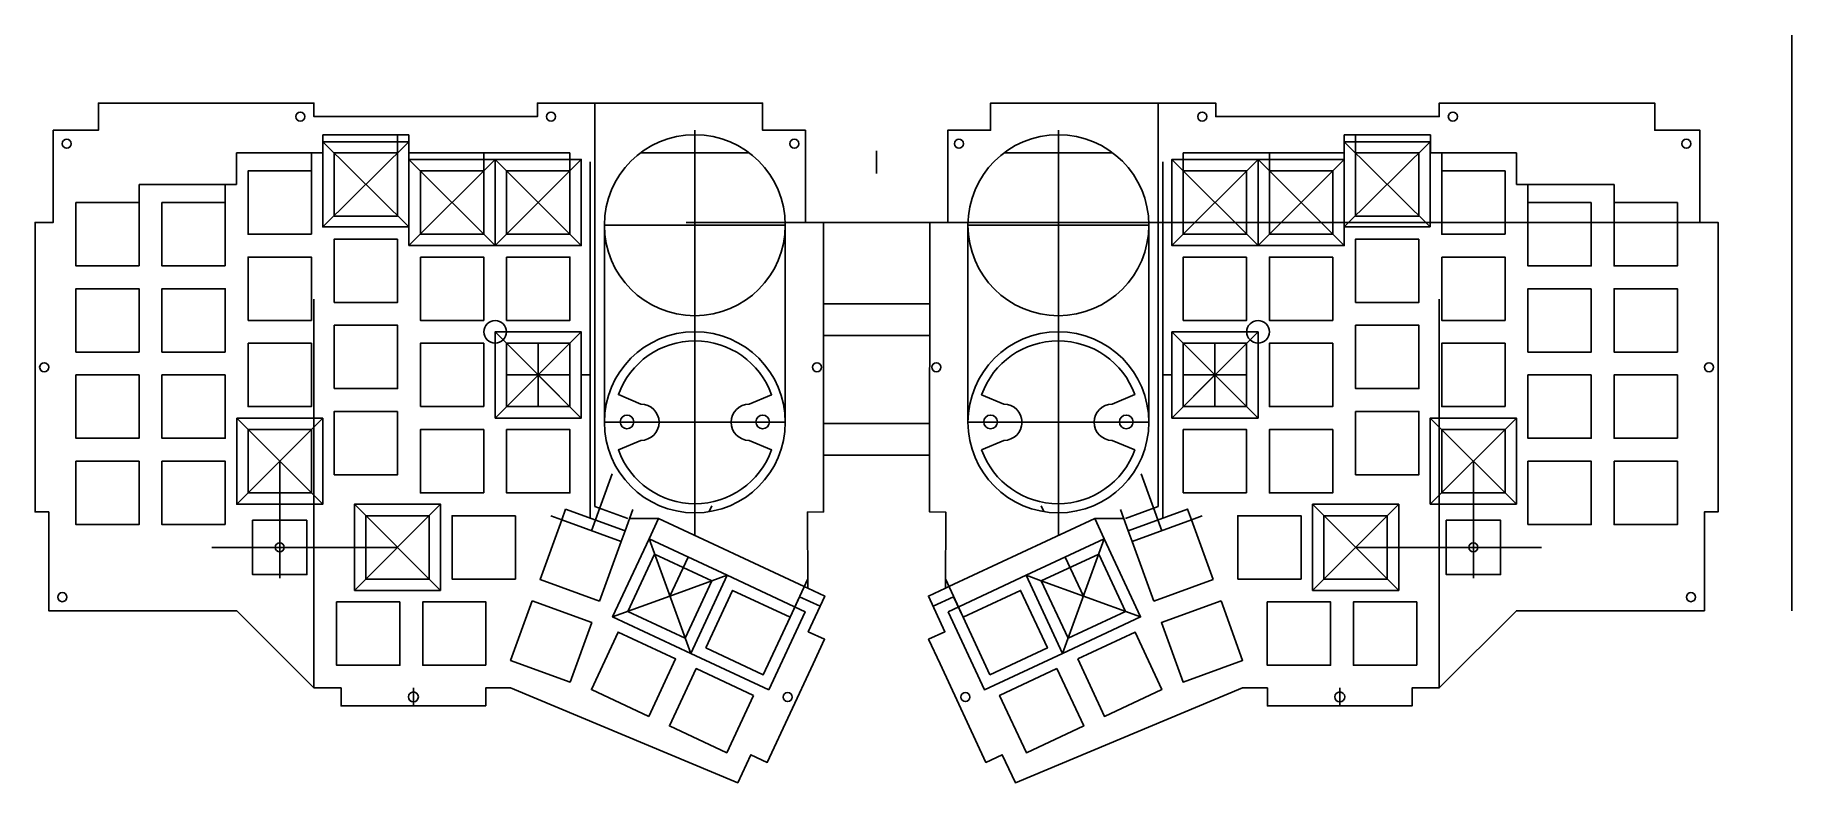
# Model space of a CAD drawing. Header units: millimetres. Extents: x -186 to 202, y -102 to 64.
import ezdxf

# ---------------------------------------------------------------- set-up
doc = ezdxf.new("R2010")
doc.units = ezdxf.units.MM
doc.layers.get('0').update_dxf_attribs({"linetype": 'CONTINUOUS'})

msp = doc.modelspace()

# ---------------------------------------------------------------- linework, layer by layer
for p, q in [((202.4, 63.6), (202.4, -63.6)), ((-62.31, -7.62), (-62.31, 48.6)), ((62.3, -7.62), (62.3, 48.6)), ((-122.48, 37.6), (-122.48, 41.6)), ((-122.48, 41.6), (-105.93, 41.6)), ((-103.41, 21.21), (-122.46, 39.99)), ((-105.93, 41.6), (-103.43, 41.6)), ((-105.93, 37.6), (-105.93, 41.6)), ((-103.43, 41.6), (-103.43, 37.6)), ((-103.41, 21.21), (-103.41, 39.99)), ((-40.2, 21.6), (-40.2, 42.6)), ((40.2, 21.6), (40.2, 42.6)), ((122.45, 21.21), (103.4, 39.99)), ((103.4, 21.21), (122.45, 39.99)), ((105.93, 41.6), (103.43, 41.6)), ((103.43, 41.6), (103.43, 37.6)), ((105.93, 37.6), (105.93, 41.6)), ((122.48, 41.6), (105.93, 41.6)), ((122.48, 37.6), (122.48, 41.6)), ((-141.53, 37.6), (-124.98, 37.6)), ((-141.53, 33.6), (-141.53, 37.6)), ((-124.98, 37.6), (-122.48, 37.6)), ((-124.98, 33.6), (-124.98, 37.6)), ((-119.93, 37.6), (-105.93, 37.6)), ((-105.93, 37.6), (-105.93, 23.6)), ((-103.43, 37.6), (-67.83, 37.6)), ((-103.41, 36.13), (-84.36, 36.13)), ((-86.88, 33.6), (-86.88, 37.6)), ((-65.31, 36.13), (-84.36, 36.13)), ((-84.36, 36.13), (-84.36, 17.08)), ((-65.31, 17.08), (-84.36, 36.13)), ((-67.83, 33.6), (-67.83, 37.6)), ((-63.31, -11.5), (-63.31, 35.6)), ((-28.22, 37.61), (-52.18, 37.61)), ((0, 38.02), (0, 33)), ((28.22, 37.61), (52.18, 37.61)), ((63.3, -11.5), (63.3, 35.6)), ((84.35, 17.08), (65.3, 36.13)), ((65.3, 17.08), (84.35, 36.13)), ((67.83, 33.6), (67.83, 37.6)), ((103.43, 37.6), (67.83, 37.6)), ((84.35, 17.08), (103.4, 36.13)), ((103.4, 17.08), (84.35, 36.13)), ((86.88, 33.6), (86.88, 37.6)), ((119.93, 23.6), (119.93, 37.6)), ((124.98, 37.6), (122.48, 37.6)), ((124.98, 33.6), (124.98, 37.6)), ((141.53, 37.6), (124.98, 37.6)), ((141.53, 33.6), (141.53, 37.6)), ((-141.53, 30.6), (-141.53, 33.6)), ((-100.88, 33.6), (-100.88, 19.6)), ((-81.83, 19.6), (-81.83, 33.6)), ((81.83, 19.6), (81.83, 33.6)), ((100.88, 19.6), (100.88, 33.6)), ((141.53, 30.6), (141.53, 33.6)), ((-163.08, 26.6), (-163.08, 30.6)), ((-163.08, 30.6), (-144.03, 30.6)), ((-144.03, 26.6), (-144.03, 30.6)), ((-144.03, 30.6), (-141.53, 30.6)), ((144.03, 30.6), (141.53, 30.6)), ((144.03, 26.6), (144.03, 30.6)), ((163.08, 30.6), (144.03, 30.6)), ((163.08, 26.6), (163.08, 30.6)), ((-105.93, 23.6), (-119.93, 23.6)), ((-122.46, 21.21), (-103.41, 21.21)), ((-60.2, 21.6), (-60.2, -21.96)), ((-40.2, 21.6), (-60.2, 21.6)), ((182.08, 22.22), (-42.09, 22.22)), ((-40.2, 21.6), (-40.2, 1.6)), ((-40.2, 21.6), (-20.2, 21.6)), ((-20.2, 21.6), (-20.2, -21.96)), ((-15.74, 22.22), (-15.74, 22.22)), ((15.74, 22.22), (15.74, 22.22)), ((40.2, 21.6), (20.2, 21.6)), ((20.2, 21.6), (20.2, -21.96)), ((40.2, 21.6), (40.2, 1.6)), ((40.2, 21.6), (60.2, 21.6)), ((60.2, 21.6), (60.2, -21.96)), ((-84.36, 17.08), (-103.41, 17.08)), ((-100.88, 0.55), (-100.88, 14.55)), ((-81.83, 14.55), (-81.83, 0.55)), ((81.83, 14.55), (81.83, 0.55)), ((100.88, 0.55), (100.88, 14.55)), ((-124.43, -68.6), (-124.43, 5.22)), ((-11.74, 4.23), (0, 4.23)), ((11.74, 4.23), (0, 4.23)), ((124.43, -68.6), (124.43, 5.22)), ((-40.2, 1.6), (-40.2, -41.96)), ((40.2, 1.6), (40.2, -41.96)), ((-84.36, -1.97), (-65.31, -1.97)), ((-65.31, -1.97), (-65.31, -11.5)), ((-40.2, -21.96), (-40.2, -1.96)), ((0, -2.77), (-11.74, -2.77)), ((0, -2.77), (11.74, -2.77)), ((40.2, -21.96), (40.2, -1.96)), ((65.3, -1.97), (65.3, -11.5)), ((65.3, -1.97), (65.3, -21.02)), ((65.3, -21.02), (84.35, -1.97)), ((-100.88, -4.5), (-86.88, -4.5)), ((-86.88, -4.5), (-86.88, -18.5)), ((-81.83, -18.5), (-81.83, -4.5)), ((-74.83, -4.5), (-74.83, -18.5)), ((-62.31, -7.62), (-62.31, -40.56)), ((62.3, -7.62), (62.3, -40.56)), ((74.83, -4.5), (74.83, -18.5)), ((81.83, -18.5), (81.83, -4.5)), ((100.88, -18.5), (100.88, -4.5)), ((-81.83, -11.5), (-67.83, -11.5)), ((-65.31, -21.02), (-74.83, -11.5)), ((-65.31, -11.5), (-63.31, -11.5)), ((-63.31, -11.5), (-63.31, -42.99)), ((65.3, -11.5), (63.3, -11.5)), ((63.3, -11.5), (63.3, -42.99)), ((65.3, -21.02), (74.83, -11.5)), ((81.83, -11.5), (67.83, -11.5)), ((-86.88, -18.5), (-100.88, -18.5)), ((-122.46, -40.07), (-141.51, -21.02)), ((-141.51, -40.07), (-141.51, -21.02)), ((-141.51, -21.02), (-122.46, -21.02)), ((-65.31, -21.02), (-84.36, -21.02)), ((-40.16, -21.96), (-60.2, -21.96)), ((-40.2, -21.96), (-20.2, -21.96)), ((-40.2, -21.96), (-40.2, -41.96)), ((-11.73, -22.21), (0, -22.21)), ((11.73, -22.21), (0, -22.21)), ((40.2, -21.96), (20.2, -21.96)), ((40.16, -21.96), (60.2, -21.96)), ((40.2, -21.96), (40.2, -41.96)), ((65.3, -21.02), (84.35, -21.02)), ((122.45, -21.02), (122.45, -40.07)), ((122.45, -40.07), (141.5, -21.02)), ((-100.88, -37.55), (-100.88, -23.55)), ((-81.83, -37.55), (-81.83, -23.55)), ((81.83, -23.55), (67.83, -23.55)), ((67.83, -23.55), (67.83, -37.55)), ((100.88, -37.55), (100.88, -23.55)), ((-131.98, -30.55), (-131.98, -56.39)), ((-11.73, -29.21), (0, -29.21)), ((11.73, -29.21), (0, -29.21)), ((131.98, -30.55), (131.98, -56.39)), ((-63.06, -45.91), (-58.49, -33.35)), ((63.06, -45.91), (58.49, -33.35)), ((67.83, -37.55), (81.83, -37.55)), ((-96.41, -59.12), (-115.46, -40.07)), ((-96.41, -40.07), (-96.41, -59.12)), ((-69.64, -43.52), (-72.01, -42.66)), ((-69.64, -43.52), (-68.78, -41.15)), ((-68.78, -41.15), (-55.62, -45.93)), ((-55.01, -43.21), (-62.31, -40.56)), ((-61.31, -40.92), (-61.31, -41.09)), ((-55.62, -45.93), (-53.91, -41.24)), ((-40.2, -41.96), (-40.2, -46.96)), ((-37.01, -41.7), (-36.42, -40.42)), ((37.01, -41.7), (36.42, -40.42)), ((40.2, -41.96), (40.2, -46.96)), ((55.62, -45.93), (53.91, -41.24)), ((55.01, -43.21), (62.3, -40.56)), ((61.3, -40.92), (61.3, -41.09)), ((69.64, -43.52), (72.01, -42.66)), ((115.45, -40.07), (96.4, -40.07)), ((115.45, -59.12), (96.4, -40.07)), ((96.4, -40.07), (96.4, -59.12)), ((122.45, -40.07), (141.5, -40.07)), ((-56.48, -48.31), (-55.62, -45.93)), ((-48.23, -43.21), (-54.63, -43.21)), ((-50.33, -47.71), (-48.23, -43.21)), ((-48.23, -43.21), (-15.99, -58.25)), ((48.23, -43.21), (15.99, -58.25)), ((50.33, -47.71), (48.23, -43.21)), ((48.23, -43.21), (54.63, -43.21)), ((74.43, -56.67), (69.64, -43.52)), ((-105.93, -49.6), (-147, -49.6)), ((-58.38, -64.98), (-50.33, -47.71)), ((50.33, -47.71), (33.06, -55.76)), ((41.11, -73.03), (50.33, -47.71)), ((58.38, -64.98), (50.33, -47.71)), ((56.48, -48.31), (61.27, -61.46)), ((105.93, -49.6), (147, -49.6)), ((-45.72, -60.37), (-41.69, -51.74)), ((45.72, -60.37), (41.69, -51.74)), ((-33.06, -55.76), (-41.11, -73.03)), ((-19.15, -65.04), (-15.2, -56.56)), ((-15.2, -58.61), (-15.99, -58.25)), ((19.15, -65.04), (15.2, -56.56)), ((15.2, -58.61), (15.99, -58.25)), ((61.27, -61.46), (74.43, -56.67)), ((-96.41, -59.12), (-115.46, -59.12)), ((-19.15, -65.04), (-17.04, -60.51)), ((-17.04, -60.51), (-12.51, -62.62)), ((17.04, -60.51), (12.51, -62.62)), ((19.15, -65.04), (17.04, -60.51)), ((-119.43, -63.6), (-119.43, -75.65)), ((119.43, -63.6), (119.43, -75.65)), ((-124.43, -68.6), (-124.43, -80.65)), ((124.43, -68.6), (124.43, -80.65)), ((-102.43, -80.65), (-102.43, -84.65)), ((-86.43, -80.65), (-86.38, -80.65)), ((86.43, -80.65), (86.38, -80.65)), ((102.43, -80.65), (102.43, -84.65))]:
    msp.add_line(p, q)
for points in [[(-86.43, -84.65), (-86.43, -80.65), (-80.94, -80.65), (-30.7, -101.63), (-27.8, -95.42), (-24.18, -97.11), (-14.04, -75.36), (-11.5, -69.92), (-15.12, -68.23), (-11.45, -60.36), (-15.2, -58.61), (-15.31, -41.8), (-11.73, -41.77), (-11.74, 22.23), (-15.74, 22.22), (-15.75, 42.6), (-25.2, 42.6), (-25.2, 48.6), (-75, 48.6), (-75, 45.6), (-124.43, 45.6), (-124.43, 48.6), (-172.08, 48.6), (-172.08, 42.6), (-182.08, 42.6), (-182.08, 22.22), (-186.08, 22.22), (-186.08, -41.78), (-183.07, -41.78), (-183.07, -63.6), (-141.51, -63.6), (-124.43, -80.65), (-118.43, -80.65), (-118.43, -84.65), (-102.43, -84.65)], [(14.03, -75.36), (11.5, -69.92), (15.12, -68.23), (11.45, -60.36), (15.2, -58.61), (15.31, -41.8), (11.73, -41.77), (11.74, 22.23), (15.74, 22.22), (15.75, 42.6), (25.2, 42.6), (25.2, 48.6), (75, 48.6), (75, 45.6), (124.43, 45.6), (124.43, 48.6), (172.08, 48.6), (172.08, 42.6), (182.08, 42.6), (182.08, 22.22), (186.08, 22.22), (186.08, -41.78), (183.07, -41.78), (183.07, -63.6), (141.5, -63.6), (124.43, -80.65), (118.43, -80.65), (118.43, -84.65), (102.43, -84.65), (86.43, -84.65), (86.43, -80.65), (80.94, -80.65), (30.7, -101.63), (27.8, -95.42), (24.18, -97.11)], [(-122.46, 39.99), (-122.46, 21.21), (-103.41, 39.99)], [(122.45, 21.21), (103.4, 21.21), (103.4, 39.99), (122.45, 39.99)], [(-119.93, 23.6), (-119.93, 37.6)], [(-103.41, 17.08), (-84.36, 36.13), (-84.36, 17.08), (-103.41, 36.13)], [(-84.36, 17.08), (-65.31, 36.13), (-65.31, 17.08)], [(84.35, 17.08), (65.3, 17.08), (65.3, 36.13), (84.35, 36.13)], [(84.35, 17.08), (103.4, 17.08), (103.4, 36.13), (84.35, 36.13)], [(119.93, 23.6), (119.93, 37.6), (105.93, 37.6), (105.93, 23.6)], [(-124.98, 19.6), (-138.98, 19.6), (-138.98, 33.6), (-124.98, 33.6)], [(-86.88, 19.6), (-100.88, 19.6), (-100.88, 33.6), (-86.88, 33.6)], [(-81.83, 19.6), (-81.83, 33.6), (-67.83, 33.6), (-67.83, 19.6)], [(81.83, 19.6), (81.83, 33.6), (67.83, 33.6), (67.83, 19.6)], [(100.88, 33.6), (86.88, 33.6), (86.88, 19.6), (100.88, 19.6)], [(138.98, 19.6), (138.98, 33.6), (124.98, 33.6), (124.98, 19.6)], [(-163.08, 12.6), (-177.08, 12.6), (-177.08, 26.6), (-163.08, 26.6)], [(-144.03, 12.6), (-158.03, 12.6), (-158.03, 26.6), (-144.03, 26.6)], [(158.03, 26.6), (144.03, 26.6), (144.03, 12.6), (158.03, 12.6)], [(163.08, 26.6), (163.08, 12.6), (177.08, 12.6), (177.08, 26.6)], [(-105.93, 18.55), (-105.93, 4.55), (-119.93, 4.55), (-119.93, 18.55)], [(119.93, 18.55), (105.93, 18.55), (105.93, 4.55), (119.93, 4.55)], [(-138.98, 0.55), (-138.98, 14.55), (-124.98, 14.55), (-124.98, 0.55)], [(-100.88, 14.55), (-86.88, 14.55), (-86.88, 0.55), (-100.88, 0.55)], [(-81.83, 14.55), (-67.83, 14.55), (-67.83, 0.55), (-81.83, 0.55)], [(81.83, 14.55), (67.83, 14.55), (67.83, 0.55), (81.83, 0.55)], [(100.88, 14.55), (86.88, 14.55), (86.88, 0.55), (100.88, 0.55)], [(124.98, 14.55), (124.98, 0.55), (138.98, 0.55), (138.98, 14.55)], [(-163.08, -6.45), (-177.08, -6.45), (-177.08, 7.55), (-163.08, 7.55)], [(-144.03, -6.45), (-158.03, -6.45), (-158.03, 7.55), (-144.03, 7.55)], [(158.03, 7.55), (144.03, 7.55), (144.03, -6.45), (158.03, -6.45)], [(177.08, -6.45), (177.08, 7.55), (163.08, 7.55), (163.08, -6.45)], [(-119.93, -14.5), (-119.93, -0.5), (-105.93, -0.5), (-105.93, -14.5)], [(-84.36, -21.02), (-65.31, -1.97), (-65.31, -21.02), (-84.36, -1.97)], [(84.35, -1.97), (65.3, -1.97), (84.35, -21.02)], [(105.93, -0.5), (105.93, -14.5), (119.93, -14.5), (119.93, -0.5)], [(-138.98, -4.5), (-124.98, -4.5), (-124.98, -18.5), (-138.98, -18.5)], [(-100.88, -18.5), (-100.88, -4.5)], [(-67.83, -18.5), (-81.83, -18.5), (-81.83, -4.5), (-67.83, -4.5)], [(67.83, -18.5), (81.83, -18.5), (81.83, -4.5), (67.83, -4.5)], [(100.88, -4.5), (86.88, -4.5), (86.88, -18.5), (100.88, -18.5)], [(138.98, -18.5), (138.98, -4.5), (124.98, -4.5), (124.98, -18.5)], [(-163.08, -11.5), (-163.08, -25.5), (-177.08, -25.5), (-177.08, -11.5)], [(-144.03, -11.5), (-144.03, -25.5), (-158.03, -25.5), (-158.03, -11.5)], [(158.03, -11.5), (144.03, -11.5), (144.03, -25.5), (158.03, -25.5)], [(177.08, -25.5), (177.08, -11.5), (163.08, -11.5), (163.08, -25.5)], [(-122.46, -21.02), (-122.46, -40.07), (-141.51, -40.07)], [(-105.93, -19.55), (-105.93, -33.55), (-119.93, -33.55), (-119.93, -19.55)], [(105.93, -19.55), (105.93, -33.55), (119.93, -33.55), (119.93, -19.55)], [(141.5, -40.07), (122.45, -21.02), (141.5, -21.02)], [(-138.98, -37.55), (-138.98, -23.55), (-124.98, -23.55), (-124.98, -37.55)], [(-86.88, -37.55), (-100.88, -37.55), (-100.88, -23.55), (-86.88, -23.55)], [(-81.83, -23.55), (-81.83, -37.55), (-67.83, -37.55), (-67.83, -23.55)], [(81.83, -37.55), (81.83, -23.55)], [(100.88, -23.55), (86.88, -23.55), (86.88, -37.55), (100.88, -37.55)], [(138.98, -37.55), (138.98, -23.55), (124.98, -23.55), (124.98, -37.55)], [(-163.08, -30.55), (-163.08, -44.55), (-177.08, -44.55), (-177.08, -30.55)], [(-144.03, -44.55), (-158.03, -44.55), (-158.03, -30.55), (-144.03, -30.55)], [(144.03, -44.55), (158.03, -44.55), (158.03, -30.55), (144.03, -30.55)], [(163.08, -30.55), (163.08, -44.55), (177.08, -44.55), (177.08, -30.55)], [(-115.46, -59.12), (-96.41, -40.07), (-115.46, -40.07)], [(-98.93, -42.6), (-98.93, -56.6), (-112.93, -56.6), (-112.93, -42.6)], [(-79.88, -42.6), (-79.88, -56.6), (-93.88, -56.6), (-93.88, -42.6)], [(69.64, -43.52), (56.48, -48.31), (55.62, -45.93), (68.78, -41.15)], [(79.88, -56.6), (93.88, -56.6), (93.88, -42.6), (79.88, -42.6)], [(96.4, -59.12), (115.45, -40.07), (115.45, -59.12)], [(98.93, -56.6), (112.93, -56.6), (112.93, -42.6), (98.93, -42.6)], [(-125.98, -43.6), (-125.98, -55.6), (-137.98, -55.6), (-137.98, -49.55), (-137.98, -43.6)], [(-61.27, -61.46), (-74.43, -56.67), (-69.64, -43.52), (-56.48, -48.31)], [(125.98, -43.6), (125.98, -55.6), (137.98, -55.6), (137.98, -49.55), (137.98, -43.6)], [(-36.42, -56.99), (-33.06, -55.76), (-50.33, -47.71), (-41.11, -73.03), (-58.38, -64.98), (-45.72, -60.37), (-36.42, -56.99), (-49.11, -51.07), (-55.02, -63.76), (-42.33, -69.67)], [(42.33, -69.67), (55.02, -63.76), (49.11, -51.07), (36.42, -56.99)], [(-23.85, -81.08), (-41.11, -73.03), (-33.06, -55.76), (-15.8, -63.82)], [(15.8, -63.82), (23.85, -81.08), (41.11, -73.03), (33.06, -55.76)], [(33.06, -55.76), (41.11, -73.03), (58.38, -64.98), (45.72, -60.37), (36.42, -56.99)], [(-105.43, -61.65), (-105.43, -75.65), (-119.43, -75.65), (-119.43, -61.65)], [(-86.38, -75.65), (-100.38, -75.65), (-100.38, -61.65), (-86.38, -61.65)], [(-76.16, -61.42), (-63, -66.21), (-67.79, -79.36), (-80.94, -74.58)], [(-37.76, -71.81), (-31.84, -59.12), (-19.15, -65.04), (-25.07, -77.73)], [(25.07, -77.73), (37.76, -71.81), (31.84, -59.12), (19.15, -65.04)], [(76.16, -61.42), (63, -66.21), (67.79, -79.36), (80.94, -74.58)], [(86.38, -61.65), (86.38, -75.65), (100.38, -75.65), (100.38, -61.65)], [(119.43, -75.65), (105.43, -75.65), (105.43, -61.65), (119.43, -61.65)], [(-50.39, -86.94), (-63.07, -81.02), (-57.16, -68.33), (-44.47, -74.25)], [(44.47, -74.25), (50.38, -86.94), (63.07, -81.02), (57.16, -68.33)], [(-27.2, -82.3), (-33.12, -94.99), (-45.81, -89.07), (-39.89, -76.39)], [(39.89, -76.39), (27.2, -82.3), (33.12, -94.99), (45.81, -89.07)]]:
    msp.add_lwpolyline(points, close=True)
for points in [[(-28.16, -17.96), (-23.22, -15.86, 0.702484), (-57.1, -15.84), (-52.11, -17.96, -1), (-52.11, -25.96), (-57.1, -28.07, 0.702484), (-23.22, -28.05), (-28.16, -25.96, -1)], [(23.22, -28.05), (28.16, -25.96, 1), (28.16, -17.96), (23.22, -15.86, -0.702484), (57.1, -15.84), (52.11, -17.96, 1), (52.11, -25.96), (57.1, -28.07, -0.702484)]]:
    msp.add_lwpolyline(points, format="xyb", close=True)
for centre, radius in [((-127.43, 45.6), 1), ((-72, 45.6), 1), ((72, 45.6), 1), ((127.43, 45.6), 1), ((-179.08, 39.6), 1), ((-40.2, 21.6), 20), ((-40.2, 21.6), 20), ((-18.2, 39.6), 1), ((18.2, 39.6), 1), ((40.2, 21.6), 20), ((40.2, 21.6), 20), ((179.08, 39.6), 1), ((-84.36, -1.97), 2.5), ((84.35, -1.97), 2.5), ((-40.2, -21.96), 20), ((40.2, -21.96), 20), ((-184.08, -9.78), 1), ((-13.2, -9.78), 1), ((13.2, -9.78), 1), ((184.08, -9.78), 1), ((-55.2, -21.87), 1.5), ((-25.2, -21.87), 1.5), ((25.2, -21.87), 1.5), ((55.2, -21.87), 1.5), ((-131.98, -49.6), 1), ((131.98, -49.6), 1), ((-180.07, -60.6), 1), ((180.07, -60.6), 1), ((-102.43, -82.65), 1.1), ((102.43, -82.65), 1.1), ((-19.65, -82.67), 1), ((19.65, -82.67), 1)]:
    msp.add_circle(centre, radius)

doc.saveas('drawing.dxf')
